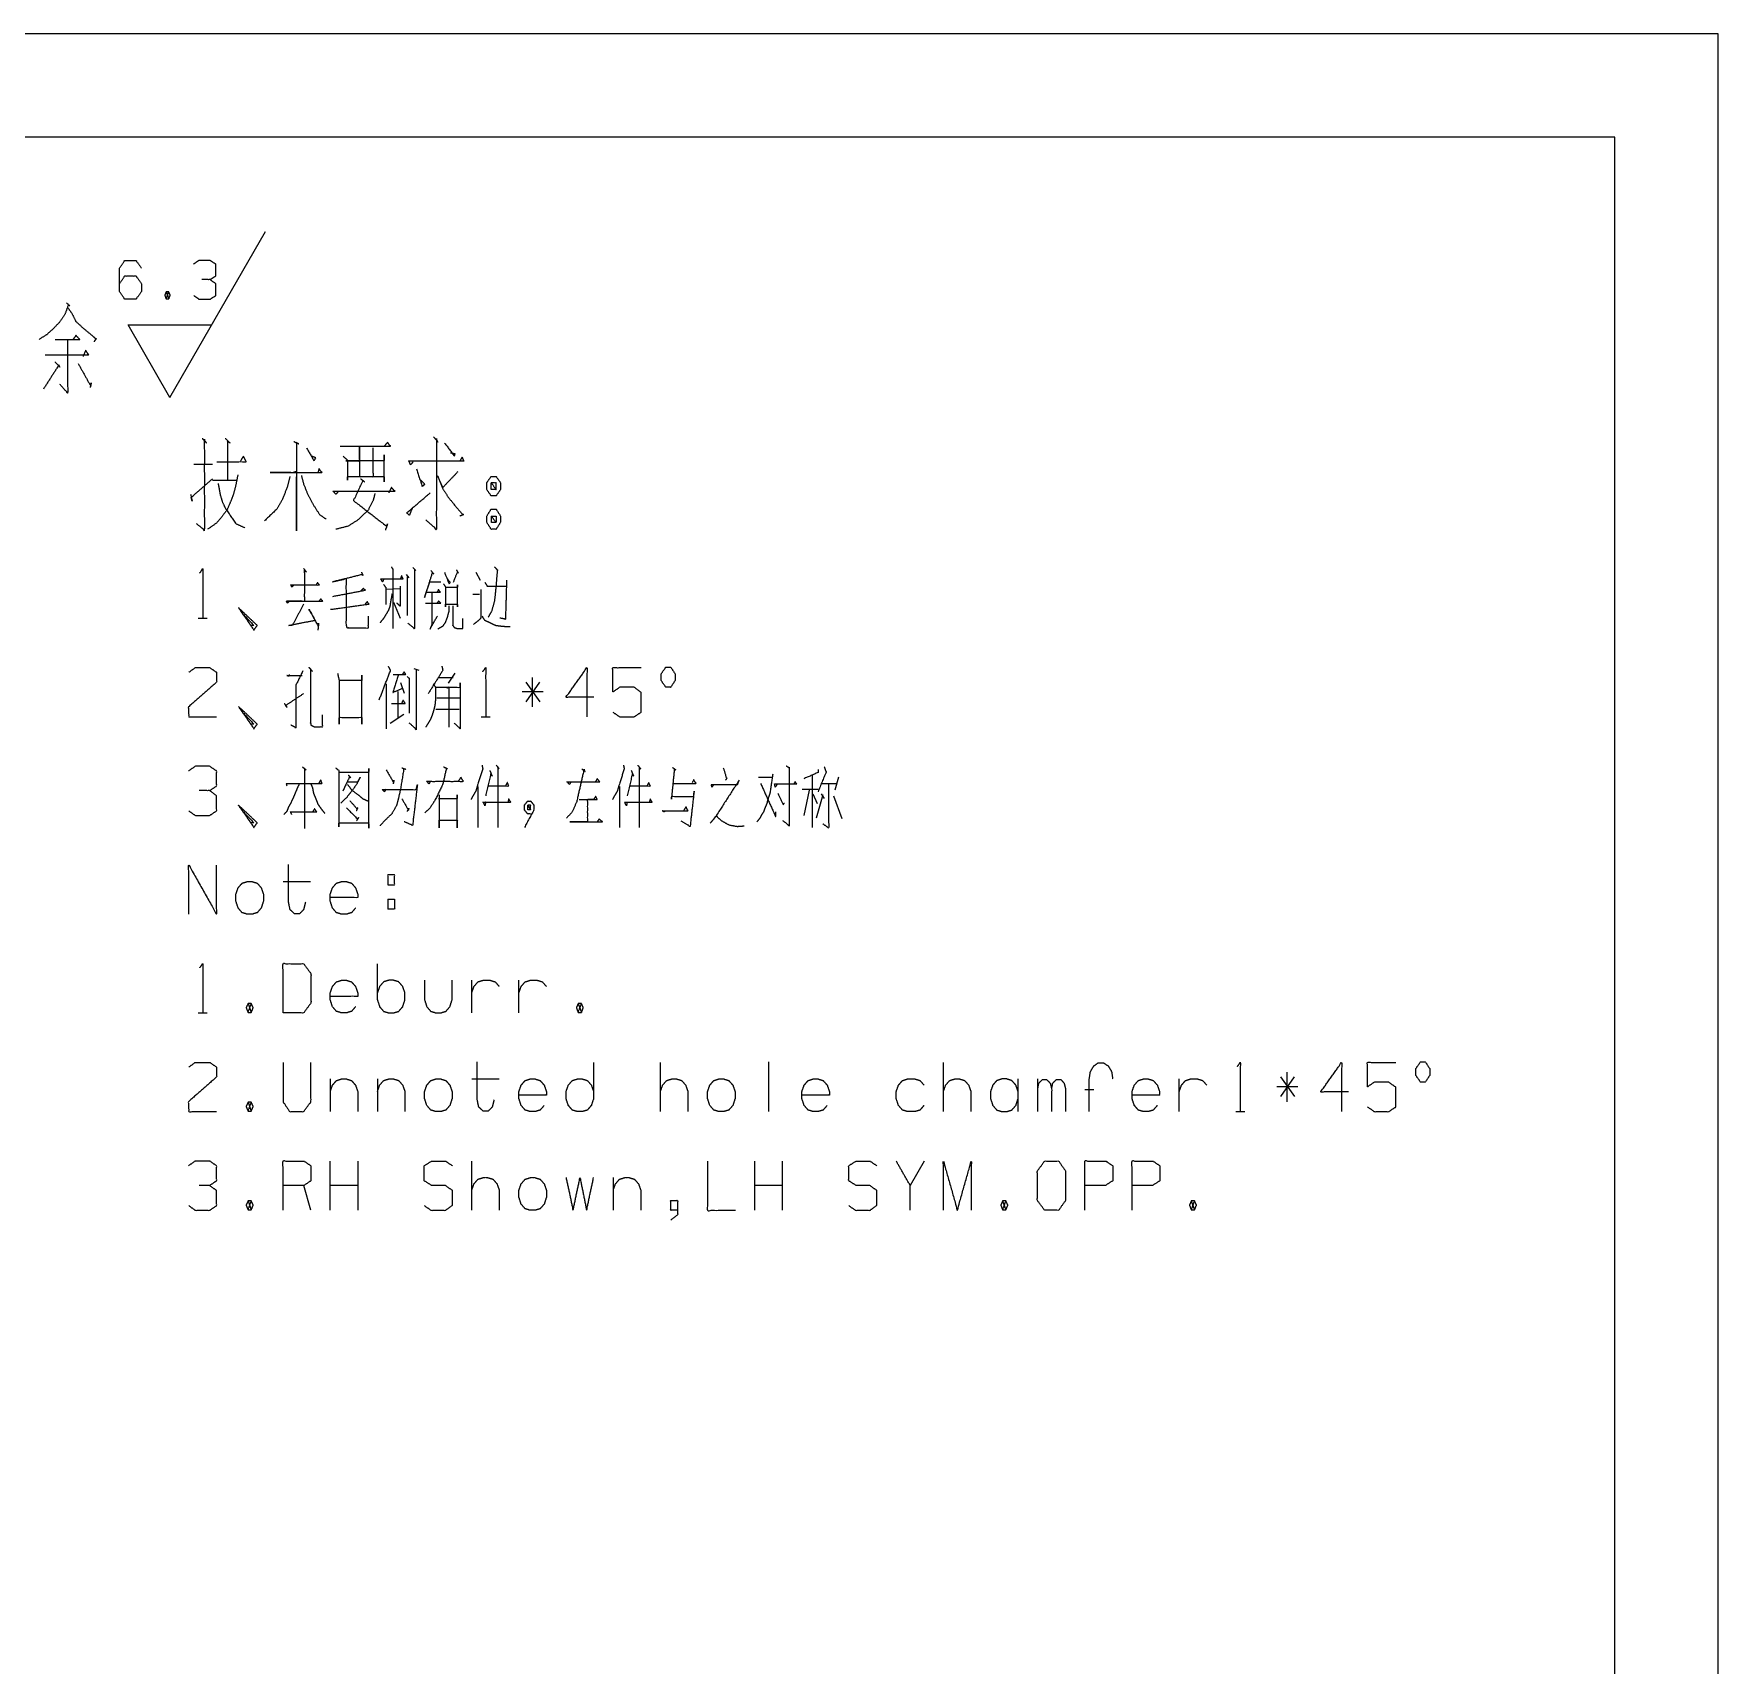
# Model space of a CAD drawing. Header units: millimetres. Extents: x 2210 to 79821, y -19430 to 2344.
# Drawn here: x 3111.8 to 3193.1, y 1711.1 to 1789.8 of the extents above; entities that cross this region are included whole.
import ezdxf

# ---------------------------------------------------------------- set-up
doc = ezdxf.new("R2010")
doc.units = ezdxf.units.MM
doc.layers.add('101', color=7, linetype='Continuous', true_color=0xffffff)

msp = doc.modelspace()

# ---------------------------------------------------------------- linework, layer by layer
at = {"layer": '101', "color": 133, "linetype": 'Continuous', "lineweight": 18}
for p, q in [((3193.137, 1789.822), (2773.137, 1789.822)), ((3193.137, 1492.822), (3193.137, 1789.822)), ((3188.137, 1784.822), (2798.137, 1784.822)), ((3188.137, 1497.822), (3188.137, 1784.822))]:
    msp.add_line(p, q, dxfattribs=at)
at = {"layer": '101', "color": 43, "linetype": 'Continuous', "lineweight": 18}
for p, q in [((3118.401, 1772.273), (3123.017, 1780.273)), ((3118.221, 1777.363), (3118.347, 1777.028)), ((3118.401, 1772.273), (3116.382, 1775.773)), ((3116.382, 1775.773), (3120.421, 1775.773))]:
    msp.add_line(p, q, dxfattribs=at)
at = {"layer": '101', "color": 72, "linetype": 'Continuous', "lineweight": 18}
for p, q in [((3119.559, 1769.057), (3120.461, 1769.057)), ((3120.461, 1768.27), (3121.601, 1768.27)), ((3129.797, 1763.72), (3129.938, 1763.57)), ((3129.85, 1763.62), (3129.85, 1761.745)), ((3130.132, 1764.07), (3130.274, 1763.92)), ((3133.165, 1763.845), (3133.377, 1763.445)), ((3128.842, 1763.02), (3129.514, 1763.045)), ((3129.196, 1762.395), (3129.514, 1761.62)), ((3133.024, 1762.77), (3133.342, 1762.77)), ((3119.772, 1761.62), (3120.196, 1761.62)), ((3130.168, 1759.182), (3130.415, 1759.107)), ((3131.384, 1758.757), (3132.073, 1758.757)), ((3132.161, 1758.957), (3131.826, 1758.482)), ((3135.901, 1757.332), (3135.901, 1758.757)), ((3128.842, 1758.457), (3128.842, 1756.282)), ((3129.408, 1758.082), (3129.408, 1756.807)), ((3129.531, 1758.507), (3129.708, 1758.007)), ((3136.414, 1758.057), (3135.406, 1758.057)), ((3136.237, 1758.532), (3135.583, 1757.582)), ((3135.583, 1758.532), (3136.255, 1757.582)), ((3131.242, 1757.232), (3132.356, 1757.232)), ((3131.278, 1757.782), (3132.373, 1757.782)), ((3129.037, 1756.557), (3129.691, 1756.982)), ((3133.43, 1756.857), (3133.855, 1756.857)), ((3124.802, 1754.445), (3124.978, 1754.295)), ((3124.89, 1754.345), (3124.89, 1751.47)), ((3146.806, 1753.945), (3147.478, 1753.945)), ((3149.401, 1754.045), (3149.401, 1751.52)), ((3150.674, 1753.945), (3150.497, 1753.32)), ((3133.271, 1753.495), (3133.271, 1751.52)), ((3140.101, 1753.495), (3140.101, 1751.52)), ((3148.924, 1753.37), (3149.684, 1753.37)), ((3149.26, 1753.32), (3148.995, 1752.095)), ((3149.436, 1753.145), (3149.649, 1752.67)), ((3149.914, 1753.095), (3149.595, 1751.97)), ((3149.825, 1753.645), (3150.603, 1753.645)), ((3149.843, 1753.145), (3149.984, 1752.92)), ((3150.426, 1753.045), (3150.833, 1751.945)), ((3123.865, 1748.907), (3125.191, 1748.907)), ((3128.913, 1748.057), (3128.913, 1747.582)), ((3128.913, 1748.057), (3129.249, 1748.057)), ((3128.418, 1743.195), (3128.418, 1744.945)), ((3132.971, 1742.57), (3132.971, 1744.145)), ((3135.247, 1742.57), (3135.247, 1744.145)), ((3119.772, 1742.57), (3120.196, 1742.57)), ((3122.172, 1743.02), (3122.331, 1742.595)), ((3138.107, 1743.02), (3138.266, 1742.595)), ((3142.077, 1737.807), (3142.077, 1740.182)), ((3147.301, 1740.207), (3147.301, 1737.807)), ((3155.736, 1737.807), (3155.736, 1740.182)), ((3126.141, 1739.382), (3126.141, 1737.807)), ((3128.418, 1739.382), (3128.418, 1737.807)), ((3132.971, 1739.382), (3134.296, 1739.382)), ((3159.338, 1737.807), (3159.338, 1739.382)), ((3160.289, 1737.807), (3160.289, 1739.382)), ((3167.118, 1737.807), (3167.118, 1739.382)), ((3172.007, 1739.482), (3172.678, 1738.532)), ((3172.661, 1739.482), (3172.007, 1738.532)), ((3172.325, 1738.282), (3172.325, 1739.707)), ((3162.989, 1738.857), (3162.565, 1738.857)), ((3172.837, 1739.007), (3171.83, 1739.007)), ((3122.172, 1738.257), (3122.331, 1737.832)), ((3169.854, 1737.807), (3170.278, 1737.807)), ((3126.141, 1733.045), (3126.141, 1735.42)), ((3127.485, 1733.045), (3127.485, 1735.42)), ((3132.971, 1733.045), (3132.971, 1735.42)), ((3146.63, 1733.045), (3146.63, 1735.42)), ((3147.973, 1733.045), (3147.973, 1735.42)), ((3154.802, 1735.42), (3154.131, 1734.245)), ((3139.8, 1734.62), (3139.8, 1733.045)), ((3125.208, 1733.045), (3124.872, 1734.245)), ((3127.485, 1734.245), (3126.141, 1734.245)), ((3147.973, 1734.245), (3146.63, 1734.245)), ((3122.172, 1733.495), (3122.331, 1733.07)), ((3158.595, 1733.495), (3158.754, 1733.07)), ((3167.701, 1733.495), (3167.86, 1733.07))]:
    msp.add_line(p, q, dxfattribs=at)
at = {"layer": '101', "color": 43, "linetype": 'Continuous', "lineweight": 18}
for points, knots in [([(3115.969, 1777.756), (3116.22, 1778.13), (3116.763, 1778.13), (3117.027, 1777.756), (3117.027, 1777.382), (3116.763, 1777.008), (3116.22, 1777.008), (3115.969, 1777.382), (3115.969, 1778.504), (3116.22, 1778.878), (3116.763, 1778.878), (3117.027, 1778.504)], [0, 0, 0.076963, 0.169763, 0.248074, 0.312018, 0.39033, 0.48313, 0.560092, 0.751926, 0.828889, 0.921689, 1, 1]), ([(3120.348, 1777.953), (3120.612, 1778.13), (3120.612, 1778.701), (3120.348, 1778.878), (3119.805, 1778.878), (3119.541, 1778.701)], [0, 0, 0.153872, 0.429849, 0.583721, 0.846128, 1, 1]), ([(3119.554, 1777.186), (3119.805, 1777.008), (3120.348, 1777.008), (3120.612, 1777.186), (3120.612, 1777.756), (3120.348, 1777.953), (3119.944, 1777.953)], [0, 0, 0.12412, 0.343693, 0.472448, 0.703377, 0.836727, 1, 1]), ([(3118.221, 1777.028), (3118.347, 1777.028), (3118.416, 1777.205), (3118.347, 1777.363), (3118.221, 1777.363), (3118.152, 1777.205), (3118.221, 1777.028), (3118.347, 1777.363)], [0, 0, 0.093983, 0.236792, 0.365957, 0.45994, 0.589105, 0.731914, 1, 1])]:
    msp.add_open_spline(points, degree=1, knots=knots, dxfattribs=at)
at = {"layer": '101', "color": 72, "linetype": 'Continuous', "lineweight": 18}
for points, knots in [([(3113.413, 1776.835), (3113.572, 1776.685), (3113.492, 1776.723), (3113.333, 1776.273), (3113.068, 1775.898), (3112.75, 1775.56), (3112.458, 1775.298), (3112.087, 1775.073)], [0, 0, 0.086309, 0.12102, 0.309421, 0.490705, 0.673783, 0.828666, 1, 1]), ([(3113.466, 1776.61), (3113.678, 1776.31), (3113.864, 1775.935), (3114.235, 1775.598), (3114.686, 1775.223), (3114.818, 1775.11), (3114.845, 1775.11), (3114.739, 1774.96)], [0, 0, 0.16272, 0.348027, 0.570218, 0.82989, 0.906889, 0.918635, 1, 1]), ([(3112.856, 1775.073), (3114.049, 1775.073), (3113.864, 1775.26), (3113.731, 1775.073)], [0, 0, 0.707431, 0.863851, 1, 1]), ([(3113.466, 1775.073), (3113.466, 1772.485), (3113.095, 1772.898)], [0, 0, 0.823415, 1, 1]), ([(3112.379, 1774.323), (3114.473, 1774.323), (3114.341, 1774.548), (3114.208, 1774.248)], [0, 0, 0.780475, 0.877786, 1, 1]), ([(3112.856, 1773.985), (3113.095, 1773.723), (3113.042, 1773.835), (3112.299, 1772.673)], [0, 0, 0.190889, 0.257814, 1, 1]), ([(3113.97, 1773.91), (3114.579, 1772.823), (3114.606, 1772.973), (3114.553, 1772.748)], [0, 0, 0.764772, 0.858208, 1, 1]), ([(3119.957, 1770.295), (3120.169, 1770.07), (3120.063, 1770.22), (3120.063, 1765.87), (3119.692, 1766.17)], [0, 0, 0.058123, 0.092652, 0.910294, 1, 1]), ([(3121.071, 1770.295), (3121.309, 1770.07), (3121.177, 1770.145), (3121.177, 1768.307)], [0, 0, 0.141504, 0.207208, 1, 1]), ([(3124.379, 1770.145), (3124.618, 1770.032), (3124.512, 1770.07), (3124.512, 1765.832), (3124.512, 1768.645), (3123.239, 1768.645), (3125.731, 1768.645), (3125.599, 1768.832), (3125.546, 1768.645)], [0, 0, 0.022708, 0.032392, 0.397207, 0.639341, 0.748903, 0.963459, 0.983226, 1, 1]), ([(3131.129, 1770.37), (3131.341, 1770.107), (3131.262, 1770.257), (3131.262, 1765.907), (3130.758, 1766.357)], [0, 0, 0.060994, 0.091683, 0.877914, 1, 1]), ([(3120.673, 1769.17), (3122.078, 1769.17), (3121.946, 1769.432), (3121.813, 1769.207)], [0, 0, 0.716779, 0.866782, 1, 1]), ([(3124.989, 1769.845), (3125.36, 1769.207), (3125.44, 1769.357), (3125.254, 1769.432)], [0, 0, 0.665998, 0.819289, 1, 1]), ([(3126.627, 1769.92), (3129.04, 1769.92), (3128.908, 1770.107), (3128.748, 1769.92)], [0, 0, 0.835353, 0.914863, 1, 1]), ([(3126.76, 1769.432), (3126.972, 1769.245), (3126.972, 1768.27), (3126.972, 1768.457), (3128.748, 1768.457), (3128.748, 1768.195), (3128.748, 1769.507), (3128.748, 1769.207), (3126.893, 1769.207), (3127.555, 1769.207), (3127.555, 1769.882), (3127.555, 1768.457), (3128.218, 1768.457), (3128.218, 1769.845)], [0, 0, 0.024059, 0.106925, 0.122861, 0.273835, 0.296146, 0.407697, 0.433194, 0.590927, 0.647261, 0.70463, 0.825742, 0.882076, 1, 1]), ([(3130.148, 1769.17), (3130.016, 1769.02), (3129.936, 1769.207), (3132.587, 1769.207), (3132.508, 1769.395), (3132.402, 1769.207)], [0, 0, 0.057624, 0.116245, 0.879366, 0.937991, 1, 1]), ([(3131.659, 1770.07), (3132.137, 1769.432), (3132.163, 1769.545), (3131.951, 1769.582)], [0, 0, 0.706379, 0.80892, 1, 1]), ([(3121.68, 1768.532), (3121.574, 1768.007), (3121.468, 1767.595), (3121.336, 1767.257), (3121.177, 1766.882), (3120.912, 1766.507), (3120.646, 1766.207), (3120.222, 1765.907)], [0, 0, 0.172184, 0.309105, 0.425673, 0.556628, 0.704263, 0.832973, 1, 1]), ([(3124.75, 1768.495), (3124.857, 1768.082), (3125.069, 1767.557), (3125.334, 1767.07), (3125.625, 1766.62), (3125.944, 1766.395)], [0, 0, 0.172226, 0.401198, 0.625591, 0.842425, 1, 1]), ([(3130.307, 1768.832), (3130.572, 1767.97), (3130.705, 1768.082), (3130.519, 1768.27)], [0, 0, 0.673351, 0.803111, 1, 1]), ([(3132.296, 1768.682), (3131.58, 1767.932), (3131.315, 1768.495), (3131.58, 1767.857), (3131.819, 1767.482), (3132.084, 1767.145), (3132.534, 1766.62), (3132.587, 1766.62), (3132.402, 1766.545)], [0, 0, 0.248754, 0.397955, 0.56361, 0.670256, 0.773226, 0.939241, 0.951967, 1, 1]), ([(3119.4, 1767.595), (3119.48, 1767.257), (3119.427, 1767.445), (3120.461, 1768.345)], [0, 0, 0.181317, 0.283209, 1, 1]), ([(3120.726, 1768.12), (3120.779, 1767.857), (3120.832, 1767.557), (3120.938, 1767.22), (3121.097, 1766.882), (3121.601, 1766.17), (3122.025, 1765.982)], [0, 0, 0.101604, 0.217195, 0.351411, 0.492974, 0.824035, 1, 1]), ([(3124.194, 1768.457), (3124.061, 1767.932), (3123.823, 1767.332), (3123.557, 1766.882), (3122.974, 1766.32)], [0, 0, 0.214891, 0.471147, 0.678421, 1, 1]), ([(3126.548, 1767.745), (3126.415, 1767.595), (3126.283, 1767.745), (3129.252, 1767.745), (3129.093, 1767.932), (3128.961, 1767.67)], [0, 0, 0.051195, 0.102396, 0.861894, 0.924787, 1, 1]), ([(3127.608, 1768.345), (3127.794, 1768.195), (3127.714, 1768.27), (3127.264, 1767.295), (3128.855, 1766.057), (3128.908, 1766.17), (3128.802, 1765.87)], [0, 0, 0.061501, 0.089679, 0.366517, 0.885942, 0.917995, 1, 1]), ([(3134.146, 1768.457), (3133.908, 1768.457), (3133.696, 1768.157), (3133.696, 1767.82), (3133.908, 1767.52), (3134.146, 1767.52), (3134.358, 1767.82), (3134.358, 1768.157), (3134.146, 1768.457)], [0, 0, 0.091011, 0.231141, 0.359861, 0.499991, 0.591002, 0.731141, 0.859861, 1, 1]), ([(3133.908, 1767.82), (3134.146, 1767.82), (3133.908, 1768.157), (3133.908, 1767.82)], [0, 0, 0.241169, 0.658908, 1, 1]), ([(3134.146, 1767.82), (3134.146, 1768.157), (3133.908, 1768.157)], [0, 0, 0.585806, 1, 1]), ([(3128.298, 1767.632), (3128.218, 1767.332), (3127.98, 1766.845), (3127.476, 1766.357), (3126.999, 1766.057), (3126.415, 1765.907)], [0, 0, 0.114106, 0.313646, 0.571362, 0.778586, 1, 1]), ([(3130.095, 1766.92), (3129.963, 1766.582), (3129.83, 1766.695), (3130.97, 1767.67)], [0, 0, 0.178042, 0.263422, 1, 1]), ([(3134.358, 1766.545), (3134.146, 1766.882), (3133.908, 1766.882), (3133.696, 1766.545), (3133.696, 1766.245), (3133.908, 1765.907), (3134.146, 1765.907), (3134.358, 1766.245), (3134.358, 1766.545)], [0, 0, 0.1492, 0.238515, 0.387707, 0.5, 0.649192, 0.738507, 0.887707, 1, 1]), ([(3133.908, 1766.545), (3133.908, 1766.245), (3134.146, 1766.245)], [0, 0, 0.556988, 1, 1]), ([(3134.146, 1766.545), (3133.908, 1766.545), (3134.146, 1766.245), (3134.146, 1766.545)], [0, 0, 0.258816, 0.674596, 1, 1]), ([(3119.842, 1763.795), (3119.984, 1763.995), (3119.984, 1761.62)], [0, 0, 0.093493, 1, 1]), ([(3124.855, 1764.02), (3124.978, 1763.845), (3124.89, 1763.92), (3124.89, 1762.445), (3124.024, 1762.445), (3125.774, 1762.445), (3125.685, 1762.545), (3125.579, 1762.42)], [0, 0, 0.045416, 0.069978, 0.382578, 0.56613, 0.936976, 0.965261, 1, 1]), ([(3127.644, 1763.845), (3127.732, 1763.67), (3127.679, 1763.72), (3126.247, 1763.37), (3126.901, 1763.52), (3126.901, 1761.32), (3126.937, 1761.17), (3127.025, 1761.145), (3127.98, 1761.145), (3127.98, 1761.72)], [0, 0, 0.030685, 0.042094, 0.272773, 0.377788, 0.722123, 0.746244, 0.76062, 0.910005, 1, 1]), ([(3128.718, 1763.495), (3128.665, 1763.37), (3128.577, 1763.52), (3129.655, 1763.52), (3129.584, 1763.67), (3129.531, 1763.52)], [0, 0, 0.079268, 0.180911, 0.810336, 0.907135, 1, 1]), ([(3129.09, 1764.095), (3129.16, 1763.97), (3129.16, 1761.12)], [0, 0, 0.047969, 1, 1]), ([(3130.203, 1763.97), (3130.203, 1761.12), (3129.885, 1761.37)], [0, 0, 0.875674, 1, 1]), ([(3130.995, 1763.92), (3131.136, 1763.745), (3131.066, 1763.82), (3130.694, 1762.62), (3130.942, 1763.37), (3131.472, 1763.37)], [0, 0, 0.077475, 0.112961, 0.545477, 0.817422, 1, 1]), ([(3131.649, 1763.845), (3131.879, 1763.27), (3131.932, 1763.345), (3131.79, 1763.52)], [0, 0, 0.661507, 0.759637, 1, 1]), ([(3132.232, 1763.945), (3132.32, 1763.795), (3132.285, 1763.87), (3132.073, 1763.345)], [0, 0, 0.211483, 0.312208, 1, 1]), ([(3134.067, 1764.095), (3134.208, 1763.945), (3134.173, 1763.595), (3134.137, 1763.12), (3134.067, 1762.445), (3133.925, 1761.945), (3133.766, 1761.67)], [0, 0, 0.080841, 0.218777, 0.405553, 0.671679, 0.875425, 1, 1]), ([(3124.378, 1763.22), (3124.289, 1763.12), (3124.236, 1763.22), (3125.615, 1763.22), (3125.526, 1763.345), (3125.456, 1763.22)], [0, 0, 0.069442, 0.128329, 0.845633, 0.925285, 1, 1]), ([(3126.265, 1762.67), (3127.838, 1762.97), (3127.732, 1763.045), (3127.608, 1762.92)], [0, 0, 0.839681, 0.90778, 1, 1]), ([(3128.718, 1763.245), (3128.824, 1763.095), (3128.824, 1762.27)], [0, 0, 0.182116, 1, 1]), ([(3129.514, 1763.17), (3129.514, 1762.195), (3129.355, 1762.345)], [0, 0, 0.816829, 1, 1]), ([(3130.818, 1762.87), (3131.454, 1762.87), (3131.366, 1762.995), (3131.295, 1762.87)], [0, 0, 0.682012, 0.846078, 1, 1]), ([(3131.048, 1762.845), (3131.048, 1761.32), (3130.959, 1761.095), (3131.313, 1761.72)], [0, 0, 0.613735, 0.711022, 1, 1]), ([(3131.613, 1763.27), (3131.702, 1763.12), (3131.702, 1762.17), (3131.702, 1762.295), (3132.285, 1762.295), (3132.285, 1762.17), (3132.285, 1763.22), (3132.285, 1763.095), (3131.684, 1763.095)], [0, 0, 0.046636, 0.301095, 0.334581, 0.490815, 0.524301, 0.805547, 0.839027, 1, 1]), ([(3133.413, 1762.995), (3133.413, 1761.745), (3133.395, 1761.595), (3133.254, 1761.47), (3133.059, 1761.32)], [0, 0, 0.681077, 0.763374, 0.866216, 1, 1]), ([(3133.607, 1763.345), (3133.713, 1763.17), (3134.632, 1763.17)], [0, 0, 0.182106, 1, 1]), ([(3134.65, 1763.445), (3134.597, 1761.57), (3134.332, 1761.62)], [0, 0, 0.874237, 1, 1]), ([(3121.854, 1761.895), (3122.455, 1761.27), (3122.313, 1761.27), (3121.712, 1762.12), (3122.455, 1761.045), (3122.614, 1761.27), (3121.712, 1762.12)], [0, 0, 0.178024, 0.207055, 0.420793, 0.68903, 0.745609, 1, 1]), ([(3124.148, 1762.42), (3124.077, 1762.345), (3124.024, 1762.445)], [0, 0, 0.476595, 1, 1]), ([(3124.855, 1762.295), (3124.307, 1761.27), (3124.148, 1761.27), (3125.403, 1761.52), (3125.12, 1762.045), (3125.562, 1761.22), (3125.579, 1761.37), (3125.544, 1761.045)], [0, 0, 0.252062, 0.286561, 0.564061, 0.693381, 0.896344, 0.929101, 1, 1]), ([(3126.159, 1762.045), (3127.997, 1762.295), (3127.927, 1762.42), (3127.821, 1762.295)], [0, 0, 0.857794, 0.924194, 1, 1]), ([(3129.125, 1762.795), (3129.054, 1762.42), (3129.019, 1762.195), (3128.948, 1761.995), (3128.771, 1761.695), (3128.683, 1761.57), (3128.542, 1761.395)], [0, 0, 0.246542, 0.393695, 0.530753, 0.755724, 0.854628, 1, 1]), ([(3130.73, 1762.345), (3131.472, 1762.345), (3131.366, 1762.445), (3131.278, 1762.32)], [0, 0, 0.712982, 0.852971, 1, 1]), ([(3131.861, 1762.22), (3131.861, 1761.945), (3131.79, 1761.67), (3131.684, 1761.395), (3131.56, 1761.22), (3131.331, 1761.095)], [0, 0, 0.206835, 0.420395, 0.642086, 0.803265, 1, 1]), ([(3132.055, 1762.22), (3132.055, 1761.27), (3132.126, 1761.17), (3132.267, 1761.12), (3132.533, 1761.12), (3132.533, 1761.595)], [0, 0, 0.48406, 0.546462, 0.622876, 0.757965, 1, 1]), ([(3133.466, 1761.72), (3133.589, 1761.52), (3133.766, 1761.445), (3133.961, 1761.345), (3134.137, 1761.27), (3134.332, 1761.245), (3134.579, 1761.22), (3134.827, 1761.22)], [0, 0, 0.153705, 0.27919, 0.42209, 0.54757, 0.675691, 0.838258, 1, 1]), ([(3119.312, 1759.007), (3119.63, 1759.232), (3120.319, 1759.232), (3120.655, 1759.007), (3120.655, 1758.532), (3119.294, 1757.332), (3119.312, 1756.857), (3120.655, 1756.857)], [0, 0, 0.069694, 0.192978, 0.265273, 0.350228, 0.674739, 0.759753, 1, 1]), ([(3124.165, 1758.907), (3124.13, 1758.807), (3124.042, 1758.857), (3124.784, 1758.857)], [0, 0, 0.111652, 0.218549, 1, 1]), ([(3124.819, 1759.082), (3124.484, 1758.382), (3124.484, 1756.332), (3124.236, 1756.457)], [0, 0, 0.250158, 0.910682, 1, 1]), ([(3125.102, 1759.257), (3125.279, 1759.057), (3125.191, 1759.107), (3125.191, 1756.582), (3125.208, 1756.457), (3125.367, 1756.382), (3125.774, 1756.382), (3125.774, 1756.957)], [0, 0, 0.0639, 0.088211, 0.692696, 0.722917, 0.76502, 0.862347, 1, 1]), ([(3126.495, 1758.957), (3126.566, 1758.632), (3126.566, 1756.507), (3126.566, 1756.832), (3127.661, 1756.832), (3127.661, 1756.507), (3127.661, 1758.857), (3127.661, 1758.607), (3126.583, 1758.607)], [0, 0, 0.0422, 0.311817, 0.353052, 0.49209, 0.533326, 0.831489, 0.863208, 1, 1]), ([(3128.506, 1757.682), (3129.054, 1759.107), (3128.966, 1759.257), (3128.948, 1759.282)], [0, 0, 0.881771, 0.982319, 1, 1]), ([(3129.425, 1758.857), (3129.16, 1758.032), (3129.62, 1758.232)], [0, 0, 0.633567, 1, 1]), ([(3129.178, 1758.907), (3129.779, 1758.907), (3129.708, 1759.032), (3129.62, 1758.907)], [0, 0, 0.669472, 0.829452, 1, 1]), ([(3129.85, 1758.807), (3129.956, 1758.707), (3129.956, 1757.032)], [0, 0, 0.080061, 1, 1]), ([(3130.291, 1759.107), (3130.291, 1756.257), (3129.956, 1756.557)], [0, 0, 0.863559, 1, 1]), ([(3131.525, 1759.307), (3131.578, 1759.107), (3130.871, 1757.982)], [0, 0, 0.134731, 1, 1]), ([(3133.501, 1759.032), (3133.642, 1759.232), (3133.642, 1756.857)], [0, 0, 0.093489, 1, 1]), ([(3138.867, 1757.807), (3137.524, 1757.807), (3138.531, 1759.232), (3138.531, 1756.857)], [0, 0, 0.245868, 0.565295, 1, 1]), ([(3139.783, 1757.082), (3140.118, 1756.857), (3140.808, 1756.857), (3141.144, 1757.082), (3141.144, 1758.032), (3140.808, 1758.282), (3140.118, 1758.282), (3139.783, 1758.057), (3139.783, 1759.232), (3141.144, 1759.232)], [0, 0, 0.062226, 0.168341, 0.230572, 0.376815, 0.441269, 0.547383, 0.609609, 0.790489, 1, 1]), ([(3142.342, 1758.282), (3142.572, 1758.282), (3142.784, 1758.607), (3142.784, 1758.932), (3142.572, 1759.257), (3142.342, 1759.257), (3142.112, 1758.932), (3142.112, 1758.607), (3142.342, 1758.282)], [0, 0, 0.08568, 0.230398, 0.351588, 0.4963, 0.58198, 0.730392, 0.851582, 1, 1]), ([(3123.918, 1757.507), (3124.059, 1757.307), (3123.989, 1757.407), (3124.855, 1757.982)], [0, 0, 0.174083, 0.261125, 1, 1]), ([(3131.101, 1758.457), (3131.225, 1758.282), (3131.225, 1757.782), (3131.207, 1757.557), (3131.189, 1757.407), (3131.136, 1757.182), (3131.066, 1756.957), (3130.977, 1756.732), (3130.889, 1756.582), (3130.747, 1756.357)], [0, 0, 0.095685, 0.318938, 0.41971, 0.487153, 0.590365, 0.695671, 0.803607, 0.881348, 1, 1]), ([(3131.242, 1758.282), (3132.409, 1758.282), (3132.409, 1758.482), (3132.409, 1756.282), (3132.126, 1756.557)], [0, 0, 0.294508, 0.345002, 0.900412, 1, 1]), ([(3131.773, 1758.257), (3131.861, 1758.282), (3131.861, 1756.357)], [0, 0, 0.045542, 1, 1]), ([(3121.854, 1757.132), (3122.455, 1756.507), (3122.313, 1756.507), (3121.712, 1757.357), (3122.455, 1756.282), (3122.614, 1756.507), (3121.712, 1757.357)], [0, 0, 0.178024, 0.207055, 0.420793, 0.68903, 0.745609, 1, 1]), ([(3129.09, 1757.507), (3129.761, 1757.507), (3129.655, 1757.657), (3129.584, 1757.507)], [0, 0, 0.65771, 0.837617, 1, 1]), ([(3120.319, 1753.295), (3120.655, 1753.52), (3120.655, 1754.245), (3120.319, 1754.47), (3119.63, 1754.47), (3119.294, 1754.245)], [0, 0, 0.153872, 0.429851, 0.583723, 0.846122, 1, 1]), ([(3126.407, 1754.395), (3126.548, 1754.27), (3126.548, 1751.57), (3126.548, 1751.745), (3127.997, 1751.745), (3127.997, 1751.495), (3127.997, 1754.345), (3127.997, 1754.17), (3126.548, 1754.17)], [0, 0, 0.020431, 0.312718, 0.331662, 0.488565, 0.515627, 0.824153, 0.843098, 1, 1]), ([(3127.008, 1753.72), (3127.467, 1753.72), (3127.591, 1753.945), (3127.396, 1753.57), (3127.149, 1753.245), (3126.937, 1752.97), (3126.654, 1752.695)], [0, 0, 0.200769, 0.312943, 0.497487, 0.675941, 0.827673, 1, 1]), ([(3127.008, 1754.045), (3127.131, 1753.92), (3127.078, 1753.97), (3126.742, 1753.27)], [0, 0, 0.171541, 0.242619, 1, 1]), ([(3129.602, 1754.395), (3129.797, 1754.32), (3129.691, 1754.345), (3129.531, 1753.37), (3129.425, 1752.895), (3129.337, 1752.57), (3129.107, 1752.17), (3128.789, 1751.87), (3128.542, 1751.595)], [0, 0, 0.061342, 0.093412, 0.384203, 0.527462, 0.626599, 0.762382, 0.891103, 1, 1]), ([(3128.842, 1754.295), (3129.196, 1753.695), (3129.213, 1753.795), (3129.178, 1753.62)], [0, 0, 0.713162, 0.817166, 1, 1]), ([(3131.613, 1754.445), (3131.808, 1754.345), (3131.737, 1754.345), (3131.578, 1753.62), (3131.189, 1752.82), (3130.959, 1752.47), (3130.712, 1752.22)], [0, 0, 0.081233, 0.107498, 0.383273, 0.713762, 0.869318, 1, 1]), ([(3130.977, 1753.745), (3130.906, 1753.62), (3130.8, 1753.745), (3132.568, 1753.745), (3132.444, 1753.945), (3132.32, 1753.745)], [0, 0, 0.056416, 0.120823, 0.815214, 0.907603, 1, 1]), ([(3133.466, 1754.52), (3133.501, 1754.345), (3133.254, 1753.57), (3133.165, 1753.27), (3133.059, 1753.095), (3132.935, 1752.87)], [0, 0, 0.10108, 0.561696, 0.738768, 0.854618, 1, 1]), ([(3133.837, 1754.27), (3133.961, 1753.995), (3133.89, 1754.095), (3133.642, 1753.045)], [0, 0, 0.200655, 0.28214, 1, 1]), ([(3134.155, 1754.52), (3134.296, 1754.345), (3134.226, 1754.42), (3134.226, 1751.52)], [0, 0, 0.069694, 0.101621, 1, 1]), ([(3138.284, 1754.345), (3138.443, 1754.22), (3138.39, 1754.32), (3138.036, 1752.77), (3137.824, 1752.27), (3137.541, 1751.97)], [0, 0, 0.070722, 0.11028, 0.666019, 0.855882, 1, 1]), ([(3137.771, 1753.72), (3137.683, 1753.595), (3137.577, 1753.72), (3139.15, 1753.72), (3139.026, 1753.87), (3138.938, 1753.72)], [0, 0, 0.067787, 0.140366, 0.836836, 0.922922, 1, 1]), ([(3140.295, 1754.52), (3140.331, 1754.345), (3140.083, 1753.57), (3139.995, 1753.27), (3139.889, 1753.095), (3139.765, 1752.87)], [0, 0, 0.10108, 0.561695, 0.738767, 0.85463, 1, 1]), ([(3140.666, 1754.27), (3140.79, 1753.995), (3140.719, 1754.095), (3140.472, 1753.045)], [0, 0, 0.200655, 0.28214, 1, 1]), ([(3140.984, 1754.52), (3141.126, 1754.345), (3141.055, 1754.42), (3141.055, 1751.52)], [0, 0, 0.069694, 0.101621, 1, 1]), ([(3142.66, 1754.42), (3142.819, 1754.295), (3142.748, 1754.32), (3142.607, 1752.895), (3142.625, 1753.02), (3143.685, 1753.02), (3143.703, 1753.27), (3143.508, 1751.57), (3143.084, 1751.82)], [0, 0, 0.037815, 0.05183, 0.319487, 0.343084, 0.541302, 0.588145, 0.907967, 1, 1]), ([(3145.113, 1754.395), (3145.272, 1753.87), (3145.29, 1753.92), (3145.219, 1753.795)], [0, 0, 0.736145, 0.807302, 1, 1]), ([(3147.496, 1754.095), (3147.372, 1753.22), (3147.337, 1753.095), (3147.266, 1752.895), (3147.213, 1752.67), (3147.125, 1752.47), (3147.054, 1752.27), (3146.966, 1752.145), (3146.877, 1751.97), (3146.736, 1751.795)], [0, 0, 0.358965, 0.411738, 0.497901, 0.591803, 0.680622, 0.766791, 0.828974, 0.908612, 1, 1]), ([(3148.15, 1754.495), (3148.291, 1754.395), (3148.291, 1751.595), (3147.991, 1751.845)], [0, 0, 0.051476, 0.883808, 1, 1]), ([(3149.684, 1754.32), (3149.684, 1754.17), (3148.995, 1753.87)], [0, 0, 0.166324, 1, 1]), ([(3149.984, 1754.445), (3150.073, 1754.195), (3149.684, 1753.245)], [0, 0, 0.205295, 1, 1]), ([(3119.312, 1752.32), (3119.63, 1752.095), (3120.319, 1752.095), (3120.655, 1752.32), (3120.655, 1753.045), (3120.319, 1753.295), (3119.807, 1753.295)], [0, 0, 0.124124, 0.343691, 0.472447, 0.703379, 0.836733, 1, 1]), ([(3124.643, 1753.62), (3124.537, 1753.395), (3124.448, 1753.17), (3124.36, 1752.97), (3124.236, 1752.695), (3124.13, 1752.52), (3124.042, 1752.295), (3123.9, 1752.145)], [0, 0, 0.149555, 0.294902, 0.426369, 0.607682, 0.730711, 0.876058, 1, 1]), ([(3124.059, 1753.52), (3124.024, 1753.645), (3125.738, 1753.645), (3125.685, 1753.82), (3125.579, 1753.645)], [0, 0, 0.058201, 0.82639, 0.90832, 1, 1]), ([(3125.191, 1753.645), (3125.279, 1753.445), (3125.332, 1753.17), (3125.438, 1752.92), (3125.544, 1752.645), (3125.703, 1752.42), (3125.88, 1752.195)], [0, 0, 0.134413, 0.306578, 0.473533, 0.65472, 0.824116, 1, 1]), ([(3126.972, 1753.595), (3127.184, 1753.32), (3127.485, 1753.095), (3127.732, 1752.895), (3127.962, 1752.795)], [0, 0, 0.268927, 0.559588, 0.805959, 1, 1]), ([(3128.842, 1753.37), (3128.754, 1753.245), (3128.665, 1753.345), (3130.291, 1753.345), (3130.344, 1753.57), (3130.115, 1751.62), (3129.708, 1751.795)], [0, 0, 0.033647, 0.06298, 0.420375, 0.471182, 0.902729, 1, 1]), ([(3131.401, 1753.095), (3131.401, 1751.495), (3131.401, 1751.87), (3132.267, 1751.87), (3132.267, 1751.495), (3132.267, 1753.095), (3132.267, 1752.895), (3131.366, 1752.895)], [0, 0, 0.270387, 0.333757, 0.480115, 0.543485, 0.813872, 0.847669, 1, 1]), ([(3133.766, 1753.52), (3134.756, 1753.52), (3134.685, 1753.695), (3134.597, 1753.52)], [0, 0, 0.720078, 0.857385, 1, 1]), ([(3140.596, 1753.52), (3141.585, 1753.52), (3141.515, 1753.695), (3141.426, 1753.52)], [0, 0, 0.720068, 0.857373, 1, 1]), ([(3142.713, 1753.645), (3143.791, 1753.645), (3143.685, 1753.82), (3143.614, 1753.695)], [0, 0, 0.755864, 0.899327, 1, 1]), ([(3144.654, 1753.595), (3144.565, 1753.47), (3144.53, 1753.595), (3145.803, 1753.595), (3145.873, 1753.795), (3144.76, 1752.07), (3144.477, 1751.72), (3144.777, 1752.07), (3145.025, 1751.845), (3145.378, 1751.645), (3145.785, 1751.57), (3146.121, 1751.595)], [0, 0, 0.024601, 0.045475, 0.249979, 0.284068, 0.614009, 0.686315, 0.760441, 0.814183, 0.879453, 0.945886, 1, 1]), ([(3146.912, 1753.645), (3147.637, 1752.045), (3147.655, 1752.27)], [0, 0, 0.886128, 1, 1]), ([(3147.708, 1753.595), (3147.619, 1753.47), (3147.584, 1753.62), (3148.662, 1753.62), (3148.574, 1753.72), (3148.503, 1753.595)], [0, 0, 0.092072, 0.184776, 0.833326, 0.913609, 1, 1]), ([(3147.743, 1753.17), (3148.008, 1752.62), (3148.061, 1752.695)], [0, 0, 0.869265, 1, 1]), ([(3150.196, 1753.645), (3150.196, 1751.495), (3149.914, 1751.695)], [0, 0, 0.861258, 1, 1]), ([(3121.854, 1752.37), (3122.455, 1751.745), (3122.313, 1751.745), (3121.712, 1752.595), (3122.455, 1751.52), (3122.614, 1751.745), (3121.712, 1752.595)], [0, 0, 0.178024, 0.207055, 0.420793, 0.68903, 0.745609, 1, 1]), ([(3124.289, 1752.145), (3124.218, 1752.27), (3125.491, 1752.27), (3125.385, 1752.42), (3125.297, 1752.295)], [0, 0, 0.081928, 0.807887, 0.91267, 1, 1]), ([(3126.919, 1752.47), (3127.467, 1751.92), (3127.502, 1751.995), (3127.414, 1751.845)], [0, 0, 0.751272, 0.831517, 1, 1]), ([(3127.078, 1752.82), (3127.432, 1752.42), (3127.467, 1752.47), (3127.396, 1752.32)], [0, 0, 0.701531, 0.782038, 1, 1]), ([(3129.602, 1752.895), (3129.92, 1752.345), (3129.938, 1752.445), (3129.85, 1752.295)], [0, 0, 0.697428, 0.808893, 1, 1]), ([(3133.642, 1752.745), (3133.607, 1752.57), (3133.519, 1752.745), (3134.844, 1752.745), (3134.756, 1752.895), (3134.721, 1752.77)], [0, 0, 0.08908, 0.186892, 0.848313, 0.935187, 1, 1]), ([(3135.813, 1752.17), (3135.671, 1752.17), (3135.512, 1752.37), (3135.512, 1752.595), (3135.671, 1752.795), (3135.813, 1752.795), (3135.972, 1752.595), (3135.972, 1752.37), (3135.512, 1751.52)], [0, 0, 0.057357, 0.160985, 0.252235, 0.355869, 0.413226, 0.51687, 0.608121, 1, 1]), ([(3135.671, 1752.37), (3135.813, 1752.37), (3135.671, 1752.595), (3135.671, 1752.37)], [0, 0, 0.223714, 0.644092, 1, 1]), ([(3135.813, 1752.37), (3135.813, 1752.595), (3135.671, 1752.595)], [0, 0, 0.614035, 1, 1]), ([(3138.16, 1752.87), (3139.026, 1752.87), (3138.955, 1753.02), (3138.849, 1752.87), (3138.549, 1752.87), (3138.549, 1751.795), (3137.701, 1751.795), (3139.274, 1751.795), (3139.115, 1751.92), (3139.026, 1751.795)], [0, 0, 0.161343, 0.192235, 0.226456, 0.282437, 0.482695, 0.640742, 0.933793, 0.971482, 1, 1]), ([(3140.472, 1752.745), (3140.437, 1752.57), (3140.348, 1752.745), (3141.674, 1752.745), (3141.585, 1752.895), (3141.55, 1752.77)], [0, 0, 0.089077, 0.186896, 0.848318, 0.935189, 1, 1]), ([(3142.342, 1752.32), (3142.254, 1752.27), (3142.165, 1752.32), (3143.402, 1752.32), (3143.314, 1752.52), (3143.208, 1752.345)], [0, 0, 0.054467, 0.108954, 0.772865, 0.890202, 1, 1]), ([(3119.312, 1747.332), (3119.312, 1749.707), (3120.655, 1747.332), (3120.655, 1749.707)], [0, 0, 0.317574, 0.682426, 1, 1]), ([(3124.943, 1747.907), (3124.855, 1747.557), (3124.66, 1747.357), (3124.413, 1747.357), (3124.201, 1747.557), (3124.13, 1747.907), (3124.13, 1749.732)], [0, 0, 0.107408, 0.190397, 0.264027, 0.350759, 0.457003, 1, 1]), ([(3128.913, 1748.757), (3128.913, 1749.232), (3129.249, 1749.232), (3129.249, 1748.757), (3128.913, 1748.757)], [0, 0, 0.292918, 0.5, 0.792918, 1, 1]), ([(3121.695, 1747.632), (3121.889, 1747.407), (3122.136, 1747.332), (3122.366, 1747.332), (3122.614, 1747.407), (3122.808, 1747.632), (3122.914, 1747.957), (3122.914, 1748.307), (3122.808, 1748.607), (3122.614, 1748.832), (3122.366, 1748.907), (3122.136, 1748.907), (3121.889, 1748.832), (3121.695, 1748.607), (3121.588, 1748.307), (3121.588, 1747.957), (3121.695, 1747.632)], [0, 0, 0.063224, 0.118203, 0.167056, 0.222027, 0.285251, 0.357937, 0.43235, 0.5, 0.563224, 0.618195, 0.667048, 0.722027, 0.785251, 0.852901, 0.927315, 1, 1]), ([(3127.361, 1747.632), (3127.167, 1747.407), (3126.919, 1747.332), (3126.689, 1747.332), (3126.442, 1747.407), (3126.247, 1747.632), (3126.141, 1747.957), (3126.141, 1748.307), (3126.247, 1748.607), (3126.442, 1748.832), (3126.689, 1748.907), (3126.919, 1748.907), (3127.167, 1748.832), (3127.361, 1748.607), (3127.467, 1748.307), (3127.467, 1748.132), (3126.141, 1748.132)], [0, 0, 0.053947, 0.100852, 0.142537, 0.189449, 0.243397, 0.305417, 0.368912, 0.426635, 0.480583, 0.527495, 0.56918, 0.616085, 0.670032, 0.727758, 0.759505, 1, 1]), ([(3129.249, 1748.057), (3129.249, 1747.582), (3128.913, 1747.582)], [0, 0, 0.585825, 1, 1]), ([(3119.842, 1744.745), (3119.984, 1744.945), (3119.984, 1742.57)], [0, 0, 0.093493, 1, 1]), ([(3123.865, 1742.57), (3124.855, 1742.57), (3125.208, 1743.045), (3125.208, 1744.47), (3124.855, 1744.945), (3123.865, 1744.945), (3123.865, 1742.57)], [0, 0, 0.142139, 0.227162, 0.431792, 0.516813, 0.658952, 1, 1]), ([(3127.361, 1742.87), (3127.167, 1742.645), (3126.919, 1742.57), (3126.689, 1742.57), (3126.442, 1742.645), (3126.247, 1742.87), (3126.141, 1743.195), (3126.141, 1743.545), (3126.247, 1743.845), (3126.442, 1744.07), (3126.689, 1744.145), (3126.919, 1744.145), (3127.167, 1744.07), (3127.361, 1743.845), (3127.467, 1743.545), (3127.467, 1743.37), (3126.141, 1743.37)], [0, 0, 0.053947, 0.100852, 0.142537, 0.189449, 0.243397, 0.305417, 0.368912, 0.426635, 0.480583, 0.527495, 0.56918, 0.616085, 0.670032, 0.727758, 0.759505, 1, 1]), ([(3128.418, 1743.195), (3128.524, 1742.87), (3128.718, 1742.645), (3128.966, 1742.57), (3129.196, 1742.57), (3129.443, 1742.645), (3129.637, 1742.87), (3129.744, 1743.195), (3129.744, 1743.545), (3129.637, 1743.845), (3129.443, 1744.07), (3129.196, 1744.145), (3128.966, 1744.145), (3128.718, 1744.07), (3128.524, 1743.845), (3128.418, 1743.545)], [0, 0, 0.078529, 0.146836, 0.206226, 0.259007, 0.318406, 0.386713, 0.465242, 0.545638, 0.618727, 0.687034, 0.746433, 0.799214, 0.858604, 0.926911, 1, 1]), ([(3130.694, 1744.145), (3130.694, 1743.195), (3130.8, 1742.87), (3130.995, 1742.645), (3131.242, 1742.57), (3131.472, 1742.57), (3131.72, 1742.645), (3131.914, 1742.87), (3132.02, 1743.195), (3132.02, 1744.145)], [0, 0, 0.242013, 0.329103, 0.404857, 0.470732, 0.529268, 0.595143, 0.670897, 0.757987, 1, 1]), ([(3132.971, 1743.545), (3133.077, 1743.845), (3133.271, 1744.07), (3133.519, 1744.145), (3133.855, 1744.145), (3134.102, 1744.07), (3134.296, 1743.845)], [0, 0, 0.180185, 0.348582, 0.495019, 0.685189, 0.831603, 1, 1]), ([(3135.247, 1743.545), (3135.353, 1743.845), (3135.548, 1744.07), (3135.795, 1744.145), (3136.131, 1744.145), (3136.379, 1744.07), (3136.573, 1743.845)], [0, 0, 0.180191, 0.348587, 0.495, 0.685169, 0.831604, 1, 1]), ([(3122.172, 1742.595), (3122.331, 1742.595), (3122.419, 1742.82), (3122.331, 1743.02), (3122.172, 1743.02), (3122.083, 1742.82), (3122.172, 1742.595), (3122.331, 1743.02)], [0, 0, 0.093981, 0.236785, 0.365948, 0.459929, 0.589102, 0.731915, 1, 1]), ([(3138.107, 1742.595), (3138.266, 1742.595), (3138.354, 1742.82), (3138.266, 1743.02), (3138.107, 1743.02), (3138.019, 1742.82), (3138.107, 1742.595), (3138.266, 1743.02)], [0, 0, 0.093981, 0.236785, 0.365948, 0.459929, 0.589102, 0.731915, 1, 1]), ([(3119.312, 1739.957), (3119.63, 1740.182), (3120.319, 1740.182), (3120.655, 1739.957), (3120.655, 1739.482), (3119.294, 1738.282), (3119.312, 1737.807), (3120.655, 1737.807)], [0, 0, 0.069694, 0.192978, 0.265273, 0.350228, 0.674739, 0.759753, 1, 1]), ([(3123.865, 1740.182), (3123.865, 1738.282), (3124.183, 1737.807), (3124.855, 1737.807), (3125.208, 1738.282), (3125.208, 1740.182)], [0, 0, 0.33715, 0.438599, 0.557785, 0.66285, 1, 1]), ([(3134.049, 1738.382), (3133.961, 1738.032), (3133.766, 1737.832), (3133.519, 1737.832), (3133.307, 1738.032), (3133.236, 1738.382), (3133.236, 1740.207)], [0, 0, 0.107411, 0.1904, 0.264018, 0.350759, 0.457003, 1, 1]), ([(3138.849, 1740.182), (3138.849, 1738.432), (3138.743, 1738.107), (3138.549, 1737.882), (3138.301, 1737.807), (3138.072, 1737.807), (3137.824, 1737.882), (3137.63, 1738.107), (3137.524, 1738.432), (3137.524, 1738.782), (3137.63, 1739.082), (3137.824, 1739.307), (3138.072, 1739.382), (3138.301, 1739.382), (3138.549, 1739.307), (3138.743, 1739.082), (3138.849, 1738.782)], [0, 0, 0.286725, 0.342739, 0.39146, 0.433822, 0.471469, 0.513837, 0.562558, 0.61857, 0.675915, 0.728047, 0.776768, 0.819136, 0.856783, 0.899144, 0.947866, 1, 1]), ([(3162.777, 1737.807), (3162.777, 1739.382), (3162.83, 1739.732), (3162.989, 1740.007), (3163.201, 1740.157), (3163.466, 1740.157), (3163.696, 1740.007), (3163.855, 1739.732), (3163.908, 1739.382)], [0, 0, 0.423654, 0.518872, 0.604328, 0.674202, 0.745515, 0.819326, 0.904782, 1, 1]), ([(3169.925, 1739.982), (3170.066, 1740.182), (3170.066, 1737.807)], [0, 0, 0.093489, 1, 1]), ([(3175.291, 1738.757), (3173.947, 1738.757), (3174.955, 1740.182), (3174.955, 1737.807)], [0, 0, 0.245869, 0.565293, 1, 1]), ([(3176.206, 1738.032), (3176.542, 1737.807), (3177.231, 1737.807), (3177.567, 1738.032), (3177.567, 1738.982), (3177.231, 1739.232), (3176.542, 1739.232), (3176.206, 1739.007), (3176.206, 1740.182), (3177.567, 1740.182)], [0, 0, 0.062227, 0.168343, 0.23057, 0.376816, 0.441266, 0.547382, 0.609609, 0.790491, 1, 1]), ([(3178.765, 1739.232), (3178.995, 1739.232), (3179.207, 1739.557), (3179.207, 1739.882), (3178.995, 1740.207), (3178.765, 1740.207), (3178.536, 1739.882), (3178.536, 1739.557), (3178.765, 1739.232)], [0, 0, 0.085681, 0.230394, 0.351585, 0.496291, 0.581973, 0.730387, 0.851579, 1, 1]), ([(3126.141, 1738.782), (3126.247, 1739.082), (3126.442, 1739.307), (3126.689, 1739.382), (3126.919, 1739.382), (3127.167, 1739.307), (3127.361, 1739.082), (3127.467, 1738.782), (3127.467, 1737.807)], [0, 0, 0.107748, 0.208446, 0.296013, 0.373823, 0.461376, 0.562075, 0.669827, 1, 1]), ([(3128.418, 1738.782), (3128.524, 1739.082), (3128.718, 1739.307), (3128.966, 1739.382), (3129.196, 1739.382), (3129.443, 1739.307), (3129.637, 1739.082), (3129.744, 1738.782), (3129.744, 1737.807)], [0, 0, 0.107748, 0.208447, 0.296001, 0.373811, 0.461378, 0.562077, 0.669826, 1, 1]), ([(3130.8, 1738.107), (3130.995, 1737.882), (3131.242, 1737.807), (3131.472, 1737.807), (3131.72, 1737.882), (3131.914, 1738.107), (3132.02, 1738.432), (3132.02, 1738.782), (3131.914, 1739.082), (3131.72, 1739.307), (3131.472, 1739.382), (3131.242, 1739.382), (3130.995, 1739.307), (3130.8, 1739.082), (3130.694, 1738.782), (3130.694, 1738.432), (3130.8, 1738.107)], [0, 0, 0.063223, 0.118201, 0.167054, 0.222032, 0.285255, 0.357939, 0.432351, 0.5, 0.563223, 0.618201, 0.667054, 0.722032, 0.785255, 0.852904, 0.927316, 1, 1]), ([(3136.467, 1738.107), (3136.272, 1737.882), (3136.025, 1737.807), (3135.795, 1737.807), (3135.548, 1737.882), (3135.353, 1738.107), (3135.247, 1738.432), (3135.247, 1738.782), (3135.353, 1739.082), (3135.548, 1739.307), (3135.795, 1739.382), (3136.025, 1739.382), (3136.272, 1739.307), (3136.467, 1739.082), (3136.573, 1738.782), (3136.573, 1738.607), (3135.247, 1738.607)], [0, 0, 0.053947, 0.100859, 0.142544, 0.189449, 0.243396, 0.305418, 0.368913, 0.426639, 0.480586, 0.527491, 0.569176, 0.616088, 0.670035, 0.727759, 0.759506, 1, 1]), ([(3142.077, 1738.782), (3142.183, 1739.082), (3142.377, 1739.307), (3142.625, 1739.382), (3142.854, 1739.382), (3143.102, 1739.307), (3143.296, 1739.082), (3143.402, 1738.782), (3143.402, 1737.807)], [0, 0, 0.107747, 0.208444, 0.296011, 0.373819, 0.461386, 0.562083, 0.66983, 1, 1]), ([(3144.459, 1738.107), (3144.654, 1737.882), (3144.901, 1737.807), (3145.131, 1737.807), (3145.378, 1737.882), (3145.573, 1738.107), (3145.679, 1738.432), (3145.679, 1738.782), (3145.573, 1739.082), (3145.378, 1739.307), (3145.131, 1739.382), (3144.901, 1739.382), (3144.654, 1739.307), (3144.459, 1739.082), (3144.353, 1738.782), (3144.353, 1738.432), (3144.459, 1738.107)], [0, 0, 0.063224, 0.118203, 0.167056, 0.222027, 0.285251, 0.357937, 0.43235, 0.5, 0.563224, 0.618195, 0.667048, 0.722027, 0.785251, 0.852901, 0.927315, 1, 1]), ([(3150.126, 1738.107), (3149.931, 1737.882), (3149.684, 1737.807), (3149.454, 1737.807), (3149.207, 1737.882), (3149.012, 1738.107), (3148.906, 1738.432), (3148.906, 1738.782), (3149.012, 1739.082), (3149.207, 1739.307), (3149.454, 1739.382), (3149.684, 1739.382), (3149.931, 1739.307), (3150.126, 1739.082), (3150.232, 1738.782), (3150.232, 1738.607), (3148.906, 1738.607)], [0, 0, 0.053947, 0.100852, 0.142537, 0.189449, 0.243397, 0.305417, 0.368912, 0.426635, 0.480583, 0.527495, 0.56918, 0.616085, 0.670032, 0.727758, 0.759505, 1, 1]), ([(3154.802, 1738.107), (3154.608, 1737.882), (3154.361, 1737.807), (3154.007, 1737.807), (3153.76, 1737.882), (3153.565, 1738.107), (3153.459, 1738.432), (3153.459, 1738.782), (3153.565, 1739.082), (3153.76, 1739.307), (3154.007, 1739.382), (3154.361, 1739.382), (3154.608, 1739.307), (3154.802, 1739.082)], [0, 0, 0.075458, 0.141067, 0.230771, 0.29639, 0.371848, 0.458598, 0.547411, 0.628152, 0.70361, 0.769229, 0.858933, 0.924542, 1, 1]), ([(3155.736, 1738.782), (3155.842, 1739.082), (3156.036, 1739.307), (3156.284, 1739.382), (3156.513, 1739.382), (3156.761, 1739.307), (3156.955, 1739.082), (3157.061, 1738.782), (3157.061, 1737.807)], [0, 0, 0.107748, 0.208447, 0.296015, 0.373824, 0.461378, 0.562077, 0.669826, 1, 1]), ([(3159.338, 1738.782), (3159.232, 1739.082), (3159.037, 1739.307), (3158.79, 1739.382), (3158.56, 1739.382), (3158.313, 1739.307), (3158.118, 1739.082), (3158.012, 1738.782), (3158.012, 1738.432), (3158.118, 1738.107), (3158.313, 1737.882), (3158.56, 1737.807), (3158.79, 1737.807), (3159.037, 1737.882), (3159.232, 1738.107), (3159.338, 1738.432)], [0, 0, 0.073088, 0.141395, 0.200794, 0.253574, 0.312964, 0.381271, 0.454362, 0.534758, 0.613289, 0.681596, 0.740986, 0.793766, 0.853165, 0.921472, 1, 1]), ([(3160.289, 1738.907), (3160.342, 1739.182), (3160.518, 1739.357), (3160.713, 1739.357), (3160.889, 1739.182), (3160.96, 1738.907), (3160.96, 1737.807)], [0, 0, 0.118881, 0.224452, 0.306981, 0.412552, 0.533082, 1, 1]), ([(3160.96, 1738.907), (3161.013, 1739.182), (3161.19, 1739.357), (3161.402, 1739.357), (3161.561, 1739.182), (3161.632, 1738.907), (3161.632, 1737.807)], [0, 0, 0.118603, 0.223944, 0.313758, 0.413912, 0.534159, 1, 1]), ([(3166.061, 1738.107), (3165.867, 1737.882), (3165.619, 1737.807), (3165.389, 1737.807), (3165.142, 1737.882), (3164.948, 1738.107), (3164.841, 1738.432), (3164.841, 1738.782), (3164.948, 1739.082), (3165.142, 1739.307), (3165.389, 1739.382), (3165.619, 1739.382), (3165.867, 1739.307), (3166.061, 1739.082), (3166.167, 1738.782), (3166.167, 1738.607), (3164.841, 1738.607)], [0, 0, 0.053947, 0.100858, 0.142543, 0.189454, 0.243401, 0.30542, 0.368914, 0.426637, 0.480584, 0.527496, 0.56918, 0.616092, 0.670038, 0.727761, 0.759508, 1, 1]), ([(3167.118, 1738.782), (3167.224, 1739.082), (3167.418, 1739.307), (3167.666, 1739.382), (3168.002, 1739.382), (3168.249, 1739.307), (3168.444, 1739.082)], [0, 0, 0.180185, 0.348582, 0.495019, 0.685189, 0.831603, 1, 1]), ([(3122.172, 1737.832), (3122.331, 1737.832), (3122.419, 1738.057), (3122.331, 1738.257), (3122.172, 1738.257), (3122.083, 1738.057), (3122.172, 1737.832), (3122.331, 1738.257)], [0, 0, 0.093981, 0.236785, 0.365948, 0.459929, 0.589102, 0.731915, 1, 1]), ([(3120.319, 1734.245), (3120.655, 1734.47), (3120.655, 1735.195), (3120.319, 1735.42), (3119.63, 1735.42), (3119.294, 1735.195)], [0, 0, 0.153872, 0.429851, 0.583723, 0.846122, 1, 1]), ([(3123.865, 1733.045), (3123.865, 1735.42), (3124.872, 1735.42), (3125.208, 1735.195), (3125.208, 1734.47), (3124.872, 1734.245), (3123.865, 1734.245)], [0, 0, 0.400952, 0.571037, 0.639278, 0.761674, 0.829915, 1, 1]), ([(3130.677, 1733.27), (3131.013, 1733.045), (3131.702, 1733.045), (3132.038, 1733.295), (3132.038, 1733.995), (3131.702, 1734.245), (3131.03, 1734.245), (3130.677, 1734.47), (3130.677, 1735.195), (3131.03, 1735.42), (3131.702, 1735.42), (3132.038, 1735.195)], [0, 0, 0.068035, 0.184055, 0.25452, 0.372335, 0.4428, 0.555842, 0.62637, 0.748395, 0.818923, 0.931965, 1, 1]), ([(3144.353, 1735.42), (3144.353, 1733.045), (3145.697, 1733.045)], [0, 0, 0.638734, 1, 1]), ([(3151.165, 1733.27), (3151.501, 1733.045), (3152.19, 1733.045), (3152.526, 1733.295), (3152.526, 1733.995), (3152.19, 1734.245), (3151.518, 1734.245), (3151.165, 1734.47), (3151.165, 1735.195), (3151.518, 1735.42), (3152.19, 1735.42), (3152.526, 1735.195)], [0, 0, 0.068034, 0.184052, 0.254521, 0.372334, 0.442803, 0.555843, 0.626371, 0.748393, 0.818921, 0.931961, 1, 1]), ([(3154.131, 1733.045), (3154.131, 1734.245), (3153.459, 1735.42)], [0, 0, 0.469959, 1, 1]), ([(3155.736, 1733.045), (3155.736, 1735.42), (3156.407, 1733.045), (3157.079, 1735.42), (3157.079, 1733.045)], [0, 0, 0.245192, 0.499999, 0.754808, 1, 1]), ([(3160.624, 1733.045), (3161.296, 1733.045), (3161.632, 1733.52), (3161.632, 1734.945), (3161.296, 1735.42), (3160.624, 1735.42), (3160.271, 1734.945), (3160.271, 1733.52), (3160.624, 1733.045)], [0, 0, 0.102686, 0.191621, 0.409479, 0.498411, 0.601097, 0.691619, 0.909476, 1, 1]), ([(3162.565, 1733.045), (3162.565, 1735.42), (3163.572, 1735.42), (3163.908, 1735.195), (3163.908, 1734.47), (3163.555, 1734.245), (3162.565, 1734.245)], [0, 0, 0.401148, 0.571308, 0.639589, 0.762044, 0.832821, 1, 1]), ([(3164.841, 1733.045), (3164.841, 1735.42), (3165.849, 1735.42), (3166.185, 1735.195), (3166.185, 1734.47), (3165.831, 1734.245), (3164.841, 1734.245)], [0, 0, 0.401147, 0.571315, 0.639589, 0.762044, 0.832821, 1, 1]), ([(3132.971, 1734.02), (3133.077, 1734.32), (3133.271, 1734.545), (3133.519, 1734.62), (3133.749, 1734.62), (3133.996, 1734.545), (3134.19, 1734.32), (3134.296, 1734.02), (3134.296, 1733.045)], [0, 0, 0.107748, 0.208447, 0.296015, 0.373824, 0.461378, 0.562077, 0.669826, 1, 1]), ([(3135.353, 1733.345), (3135.548, 1733.12), (3135.795, 1733.045), (3136.025, 1733.045), (3136.272, 1733.12), (3136.467, 1733.345), (3136.573, 1733.67), (3136.573, 1734.02), (3136.467, 1734.32), (3136.272, 1734.545), (3136.025, 1734.62), (3135.795, 1734.62), (3135.548, 1734.545), (3135.353, 1734.32), (3135.247, 1734.02), (3135.247, 1733.67), (3135.353, 1733.345)], [0, 0, 0.063224, 0.118194, 0.167047, 0.222026, 0.28525, 0.357935, 0.432348, 0.499997, 0.563221, 0.6182, 0.667053, 0.722023, 0.785247, 0.852899, 0.927312, 1, 1]), ([(3137.524, 1734.62), (3137.86, 1733.045), (3138.195, 1734.62), (3138.514, 1733.045), (3138.849, 1734.62)], [0, 0, 0.250139, 0.500279, 0.74986, 1, 1]), ([(3139.8, 1734.02), (3139.906, 1734.32), (3140.101, 1734.545), (3140.348, 1734.62), (3140.578, 1734.62), (3140.825, 1734.545), (3141.02, 1734.32), (3141.126, 1734.02), (3141.126, 1733.045)], [0, 0, 0.107748, 0.208447, 0.296001, 0.373811, 0.461378, 0.562077, 0.669826, 1, 1]), ([(3119.312, 1733.27), (3119.63, 1733.045), (3120.319, 1733.045), (3120.655, 1733.27), (3120.655, 1733.995), (3120.319, 1734.245), (3119.807, 1734.245)], [0, 0, 0.124124, 0.343691, 0.472447, 0.703379, 0.836733, 1, 1]), ([(3142.907, 1733.045), (3142.572, 1733.045), (3142.572, 1733.52), (3142.907, 1733.52), (3142.907, 1732.82), (3142.572, 1732.57)], [0, 0, 0.148254, 0.357933, 0.506187, 0.815185, 1, 1]), ([(3122.172, 1733.07), (3122.331, 1733.07), (3122.419, 1733.295), (3122.331, 1733.495), (3122.172, 1733.495), (3122.083, 1733.295), (3122.172, 1733.07), (3122.331, 1733.495)], [0, 0, 0.093981, 0.236785, 0.365948, 0.459929, 0.589102, 0.731915, 1, 1]), ([(3158.595, 1733.07), (3158.754, 1733.07), (3158.843, 1733.295), (3158.754, 1733.495), (3158.595, 1733.495), (3158.507, 1733.295), (3158.595, 1733.07), (3158.754, 1733.495)], [0, 0, 0.093981, 0.236794, 0.365967, 0.459948, 0.589111, 0.731915, 1, 1]), ([(3167.701, 1733.07), (3167.86, 1733.07), (3167.949, 1733.295), (3167.86, 1733.495), (3167.701, 1733.495), (3167.613, 1733.295), (3167.701, 1733.07), (3167.86, 1733.495)], [0, 0, 0.093981, 0.236785, 0.365948, 0.459929, 0.589102, 0.731915, 1, 1])]:
    msp.add_open_spline(points, degree=1, knots=knots, dxfattribs=at)

doc.saveas('drawing.dxf')
